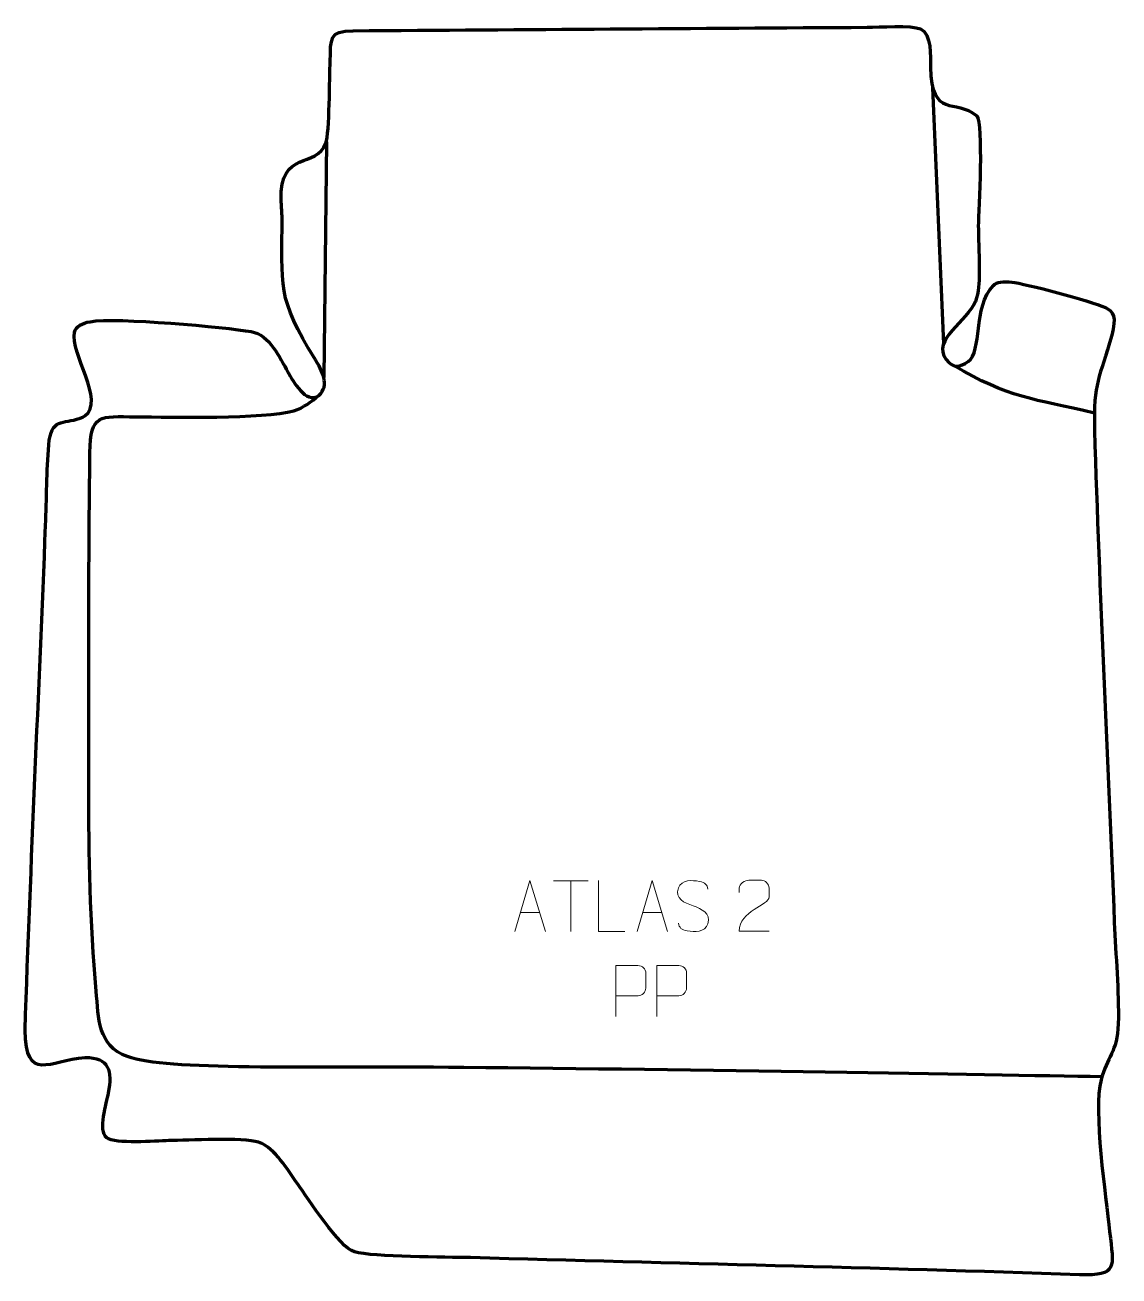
# Model space of a CAD drawing. Header units: millimetres. Extents: x -299 to 238, y -451 to 163.
import ezdxf

# ---------------------------------------------------------------- set-up
doc = ezdxf.new("R2010")
doc.units = ezdxf.units.MM
doc.header["$MEASUREMENT"] = 0
for name, color, linetype in [('layer 1', 7, 'Continuous'), ('layer 2', 7, 'Continuous'), ('layer 3', 7, 'Continuous')]:
    doc.layers.add(name, color=color, linetype=linetype)

msp = doc.modelspace()

# ---------------------------------------------------------------- linework, layer by layer
at = {"layer": 'layer 1', "color": 250, "lineweight": 9}
for points, knots in [([(-58.965, -281.9134), (-58.965, -281.9134), (-51.594, -256.9599), (-51.594, -256.9599), (-51.594, -256.9599), (-51.594, -256.9599), (-44.0241, -281.9134), (-44.0241, -281.9134)], [0, 0, 0, 0, 0.33333333, 0.33333333, 0.33333333, 0.33333333, 1, 1, 1, 1]), ([(-5.02, -281.9135), (-5.02, -281.9135), (-17.9691, -281.9135), (-17.9691, -281.9135), (-17.9691, -281.9135), (-17.9691, -281.9135), (-17.9691, -256.9599), (-17.9691, -256.9599)], [0, 0, 0, 0, 0.33333333, 0.33333333, 0.33333333, 0.33333333, 1, 1, 1, 1]), ([(1.035, -281.9134), (1.035, -281.9134), (8.406, -256.9599), (8.406, -256.9599), (8.406, -256.9599), (8.406, -256.9599), (15.9759, -281.9134), (15.9759, -281.9134)], [0, 0, 0, 0, 0.33333333, 0.33333333, 0.33333333, 0.33333333, 1, 1, 1, 1]), ([(28.5109, -269.2628), (24.2626, -267.7924), (19.3545, -265.9966), (21.3596, -260.4763), (21.3596, -260.4763), (22.8631, -256.3364), (28.0767, -256.7249), (31.6803, -257.326), (31.6803, -257.326), (34.5409, -257.8032), (35.4056, -259.0164), (35.7162, -261.1005)], [0, 0, 0, 0, 0.25, 0.25, 0.25, 0.25, 0.5, 0.5, 0.5, 0.5, 1, 1, 1, 1]), ([(65.8823, -281.7499), (60.9679, -281.7496), (56.0535, -281.7496), (51.1394, -281.7499), (51.1394, -281.7499), (51.1394, -271.8176), (65.7904, -269.1764), (65.8823, -264.8661), (65.8823, -264.8661), (65.882, -263.442), (65.882, -262.0183), (65.8823, -260.595), (65.8823, -260.595), (65.8654, -258.5179), (63.7426, -256.7931), (62.0716, -256.7758), (62.0716, -256.7758), (59.9984, -256.7762), (57.9255, -256.7762), (55.8531, -256.7758), (55.8531, -256.7758), (54.031, -256.7593), (51.2063, -258.5514), (51.1394, -260.645), (51.1394, -260.645), (51.1394, -260.645), (51.1394, -262.6998), (51.1394, -262.6998)], [0, 0, 0, 0, 0.125, 0.125, 0.125, 0.125, 0.25, 0.25, 0.25, 0.25, 0.375, 0.375, 0.375, 0.375, 0.5, 0.5, 0.5, 0.5, 0.625, 0.625, 0.625, 0.625, 0.75, 0.75, 0.75, 0.75, 1, 1, 1, 1]), ([(28.5109, -269.2629), (32.5295, -270.9096), (37.559, -272.7979), (35.725, -278.1582), (35.725, -278.1582), (34.2652, -282.4246), (29.3544, -282.1679), (25.6283, -281.6132), (25.6283, -281.6132), (22.8783, -281.2034), (21.6574, -279.9899), (21.2794, -277.8777)], [0, 0, 0, 0, 0.25, 0.25, 0.25, 0.25, 0.5, 0.5, 0.5, 0.5, 1, 1, 1, 1]), ([(-9.3514, -323.6243), (-9.3514, -323.6243), (-9.3514, -298.6707), (-9.3514, -298.6707), (-9.3514, -298.6707), (-5.7564, -298.6707), (-2.1611, -298.6707), (1.4343, -298.6707), (1.4343, -298.6707), (3.7595, -298.7086), (5.3169, -300.1987), (5.3127, -302.5648), (5.3127, -302.5648), (5.3123, -304.6005), (5.3123, -307.6598), (5.3127, -309.6958), (5.3127, -309.6958), (5.3062, -311.5712), (3.494, -313.5131), (1.4844, -313.5322), (1.4844, -313.5322), (1.4844, -313.5322), (-9.3514, -313.5322), (-9.3514, -313.5322)], [0, 0, 0, 0, 0.14285714, 0.14285714, 0.14285714, 0.14285714, 0.28571429, 0.28571429, 0.28571429, 0.28571429, 0.42857143, 0.42857143, 0.42857143, 0.42857143, 0.57142857, 0.57142857, 0.57142857, 0.57142857, 0.71428571, 0.71428571, 0.71428571, 0.71428571, 1, 1, 1, 1]), ([(10.6486, -323.6243), (10.6486, -323.6243), (10.6486, -298.6707), (10.6486, -298.6707), (10.6486, -298.6707), (14.2436, -298.6707), (17.8389, -298.6707), (21.4343, -298.6707), (21.4343, -298.6707), (23.7595, -298.7086), (25.3169, -300.1987), (25.3127, -302.5648), (25.3127, -302.5648), (25.3123, -304.6005), (25.3123, -307.6598), (25.3127, -309.6958), (25.3127, -309.6958), (25.3062, -311.5712), (23.494, -313.5131), (21.4844, -313.5322), (21.4844, -313.5322), (21.4844, -313.5322), (10.6486, -313.5322), (10.6486, -313.5322)], [0, 0, 0, 0, 0.14285714, 0.14285714, 0.14285714, 0.14285714, 0.28571429, 0.28571429, 0.28571429, 0.28571429, 0.42857143, 0.42857143, 0.42857143, 0.42857143, 0.57142857, 0.57142857, 0.57142857, 0.57142857, 0.71428571, 0.71428571, 0.71428571, 0.71428571, 1, 1, 1, 1])]:
    msp.add_open_spline(points, degree=3, knots=knots, dxfattribs=at)
for points in [[(-39.9881, -256.9834), (-39.9881, -256.9834), (-23.0009, -256.9834), (-23.0009, -256.9834)], [(-31.4943, -281.9134), (-31.4943, -281.9134), (-31.4943, -256.9599), (-31.4943, -256.9599)], [(-56.2424, -272.664), (-56.2424, -272.664), (-46.7467, -272.664), (-46.7467, -272.664)], [(3.7576, -272.664), (3.7576, -272.664), (13.2533, -272.664), (13.2533, -272.664)]]:
    msp.add_open_spline(points, degree=3, dxfattribs=at)
at = {"layer": 'layer 2', "color": 140, "lineweight": 158}
for points in [[(151.5706, 6.7274), (151.5706, 6.7274), (146.221, 132.408), (146.221, 132.408)], [(-151.5483, 105.7965), (-151.5483, 105.7965), (-152.8417, -9.88), (-152.8417, -9.88)], [(225.5466, -27.3834), (195.6544, -20.3801), (183.3354, -19.8901), (156.3069, -4.0257)]]:
    msp.add_open_spline(points, degree=3, dxfattribs=at)
msp.add_open_spline([(229.2478, -353.2938), (170.8242, -352.3276), (29.7207, -349.8149), (-84.0281, -348.7221), (-84.0281, -348.7221), (-164.399, -347.9499), (-229.5239, -350.4698), (-249.1777, -343.3698), (-249.1777, -343.3698), (-263.9418, -338.0362), (-263.3651, -324.5555), (-264.5349, -311.2755), (-264.5349, -311.2755), (-267.5489, -277.0603), (-268.2024, -244.9191), (-268.1984, -210.6924), (-268.1984, -210.6924), (-268.1919, -156.0368), (-268.3057, -101.389), (-267.6229, -46.7359), (-267.6229, -46.7359), (-267.3784, -27.6546), (-262.8376, -28.962), (-245.0502, -29.1629), (-245.0502, -29.1629), (-227.6317, -29.3596), (-182.4099, -30.2929), (-167.502, -26.2938), (-167.502, -26.2938), (-162.6995, -24.7311), (-159.0887, -21.7855), (-155.2212, -18.6633)], degree=3, knots=[0, 0, 0, 0, 0.11111111, 0.11111111, 0.11111111, 0.11111111, 0.22222222, 0.22222222, 0.22222222, 0.22222222, 0.33333333, 0.33333333, 0.33333333, 0.33333333, 0.44444444, 0.44444444, 0.44444444, 0.44444444, 0.55555556, 0.55555556, 0.55555556, 0.55555556, 0.66666667, 0.66666667, 0.66666667, 0.66666667, 0.77777778, 0.77777778, 0.77777778, 0.77777778, 1, 1, 1, 1], dxfattribs=at)
at = {"layer": 'layer 3', "color": 242, "lineweight": 158}
msp.add_open_spline([(-173.28, 69.4602), (-173.1777, 34.8356), (-176.1614, 29.6168), (-156.9107, -1.1963), (-156.9107, -1.1963), (-153.8491, -6.0555), (-149.6359, -13.8784), (-155.2212, -18.6633), (-155.2212, -18.6633), (-161.7951, -23.1072), (-167.7599, -11.7296), (-170.4023, -7.256), (-170.4023, -7.256), (-174.595, -0.0026), (-179.3344, 11.0265), (-188.4454, 12.6932), (-188.4454, 12.6932), (-200.8918, 14.7702), (-254.8101, 19.8489), (-267.4956, 17.5309), (-267.4956, 17.5309), (-271.4182, 16.8142), (-274.5243, 15.2864), (-275.1653, 12.2991), (-275.1653, 12.2991), (-277.369, 2.0317), (-260.0344, -21.6059), (-270.0494, -28.6662), (-270.0494, -28.6662), (-270.0494, -28.6662), (-271.1493, -29.3373), (-271.1493, -29.3373), (-271.1493, -29.3373), (-271.1493, -29.3373), (-272.4309, -29.8874), (-272.4309, -29.8874), (-272.4309, -29.8874), (-281.1275, -32.9205), (-286.6296, -29.475), (-287.8428, -43.0294), (-287.8428, -43.0294), (-288.874, -55.627), (-288.8733, -69.6492), (-289.3834, -82.4691), (-289.3834, -82.4691), (-292.6823, -165.1007), (-296.6385, -247.7207), (-299.4908, -330.3676), (-299.4908, -330.3676), (-299.0817, -356.5141), (-287.6807, -345.3742), (-270.0584, -343.9178), (-270.0584, -343.9178), (-257.874, -344.0588), (-256.4561, -350.2244), (-258.4755, -361.2816), (-258.4755, -361.2816), (-259.3401, -366.0164), (-263.8396, -379.8536), (-259.4025, -383.2231), (-259.4025, -383.2231), (-255.167, -386.4395), (-235.4965, -384.7343), (-229.007, -384.644), (-229.007, -384.644), (-219.3908, -384.5012), (-192.4639, -383.0164), (-184.8122, -385.4158), (-184.8122, -385.4158), (-176.2305, -388.6774), (-170.9503, -398.6083), (-165.6128, -405.9981), (-165.6128, -405.9981), (-160.6286, -413.0203), (-145.0102, -437.2662), (-137.7532, -439.2812), (-137.7532, -439.2812), (-128.5883, -441.826), (-92.5258, -441.854), (-80.6997, -442.0967), (-80.6997, -442.0967), (18.9421, -444.8248), (118.6223, -447.1139), (218.2435, -450.4531), (218.2435, -450.4531), (237.3963, -451.0951), (234.8898, -446.9881), (233.0354, -429.2889), (233.0354, -429.2889), (231.1899, -412.0791), (224.8196, -369.6004), (228.8433, -354.703), (228.8433, -354.703), (231.8112, -343.7146), (236.7669, -341.1138), (237.2811, -327.236), (237.2811, -327.236), (237.6139, -311.3198), (235.9748, -293.6214), (235.33, -277.4642), (235.33, -277.4642), (232.107, -196.9899), (228.0048, -116.1895), (225.5958, -35.7313), (225.5958, -35.7313), (224.9948, -11.7043), (228.0624, -10.6663), (234.0315, 10.9228), (234.0315, 10.9228), (236.4138, 19.5391), (235.0342, 22.6718), (230.942, 24.5077), (230.942, 24.5077), (223.5041, 27.8445), (191.4291, 36.332), (184.9809, 36.928), (184.9809, 36.928), (180.8698, 37.3079), (177.487, 37.0286), (175.9405, 35.3551), (175.9405, 35.3551), (165.8451, 24.4301), (170.7035, 2.8875), (163.4894, -2.0976), (163.4894, -2.0976), (159.5616, -4.8118), (156.222, -5.6846), (152.7361, -1.0515), (152.7361, -1.0515), (145.4867, 8.5837), (163.197, 17.9109), (167.1005, 27.5055), (167.1005, 27.5055), (168.9536, 32.0604), (168.9345, 36.6994), (169.0133, 41.4798), (169.0133, 41.4798), (169.1352, 48.6594), (168.6991, 55.8995), (168.5652, 63.0873), (168.5652, 63.0873), (168.5652, 63.0873), (168.5449, 64.4952), (168.5449, 64.4952), (168.5449, 64.4952), (168.781, 72.5923), (171.1079, 114.6238), (167.7593, 118.6653), (167.7593, 118.6653), (157.1864, 127.5634), (145.6034, 116.7831), (145.0915, 142.5208), (145.0915, 142.5208), (144.9889, 147.6775), (145.7472, 158.8243), (140.1173, 161.3154), (140.1173, 161.3154), (135.8388, 163.2084), (119.691, 162.1462), (114.0488, 162.1128), (114.0488, 162.1128), (29.8918, 161.6145), (-54.2729, 161.0067), (-138.4294, 160.4336), (-138.4294, 160.4336), (-150.4347, 160.0619), (-149.232, 156.6875), (-149.6957, 145.3085), (-149.6957, 145.3085), (-150.0016, 137.8019), (-149.943, 110.1394), (-151.744, 105.137), (-151.744, 105.137), (-156.226, 92.6877), (-174.6159, 102.0551), (-173.7073, 77.2374), (-173.7073, 77.2374), (-173.6127, 74.654), (-173.4036, 72.0511), (-173.28, 69.4602)], degree=3, knots=[0, 0, 0, 0, 0.02173913, 0.02173913, 0.02173913, 0.02173913, 0.04347826, 0.04347826, 0.04347826, 0.04347826, 0.06521739, 0.06521739, 0.06521739, 0.06521739, 0.08695652, 0.08695652, 0.08695652, 0.08695652, 0.10869565, 0.10869565, 0.10869565, 0.10869565, 0.13043478, 0.13043478, 0.13043478, 0.13043478, 0.15217391, 0.15217391, 0.15217391, 0.15217391, 0.17391304, 0.17391304, 0.17391304, 0.17391304, 0.19565217, 0.19565217, 0.19565217, 0.19565217, 0.2173913, 0.2173913, 0.2173913, 0.2173913, 0.23913043, 0.23913043, 0.23913043, 0.23913043, 0.26086957, 0.26086957, 0.26086957, 0.26086957, 0.2826087, 0.2826087, 0.2826087, 0.2826087, 0.30434783, 0.30434783, 0.30434783, 0.30434783, 0.32608696, 0.32608696, 0.32608696, 0.32608696, 0.34782609, 0.34782609, 0.34782609, 0.34782609, 0.36956522, 0.36956522, 0.36956522, 0.36956522, 0.39130435, 0.39130435, 0.39130435, 0.39130435, 0.41304348, 0.41304348, 0.41304348, 0.41304348, 0.43478261, 0.43478261, 0.43478261, 0.43478261, 0.45652174, 0.45652174, 0.45652174, 0.45652174, 0.47826087, 0.47826087, 0.47826087, 0.47826087, 0.5, 0.5, 0.5, 0.5, 0.52173913, 0.52173913, 0.52173913, 0.52173913, 0.54347826, 0.54347826, 0.54347826, 0.54347826, 0.56521739, 0.56521739, 0.56521739, 0.56521739, 0.58695652, 0.58695652, 0.58695652, 0.58695652, 0.60869565, 0.60869565, 0.60869565, 0.60869565, 0.63043478, 0.63043478, 0.63043478, 0.63043478, 0.65217391, 0.65217391, 0.65217391, 0.65217391, 0.67391304, 0.67391304, 0.67391304, 0.67391304, 0.69565217, 0.69565217, 0.69565217, 0.69565217, 0.7173913, 0.7173913, 0.7173913, 0.7173913, 0.73913043, 0.73913043, 0.73913043, 0.73913043, 0.76086957, 0.76086957, 0.76086957, 0.76086957, 0.7826087, 0.7826087, 0.7826087, 0.7826087, 0.80434783, 0.80434783, 0.80434783, 0.80434783, 0.82608696, 0.82608696, 0.82608696, 0.82608696, 0.84782609, 0.84782609, 0.84782609, 0.84782609, 0.86956522, 0.86956522, 0.86956522, 0.86956522, 0.89130435, 0.89130435, 0.89130435, 0.89130435, 0.91304348, 0.91304348, 0.91304348, 0.91304348, 0.93478261, 0.93478261, 0.93478261, 0.93478261, 0.95652174, 0.95652174, 0.95652174, 0.95652174, 1, 1, 1, 1], dxfattribs=at)

doc.saveas('drawing.dxf')
